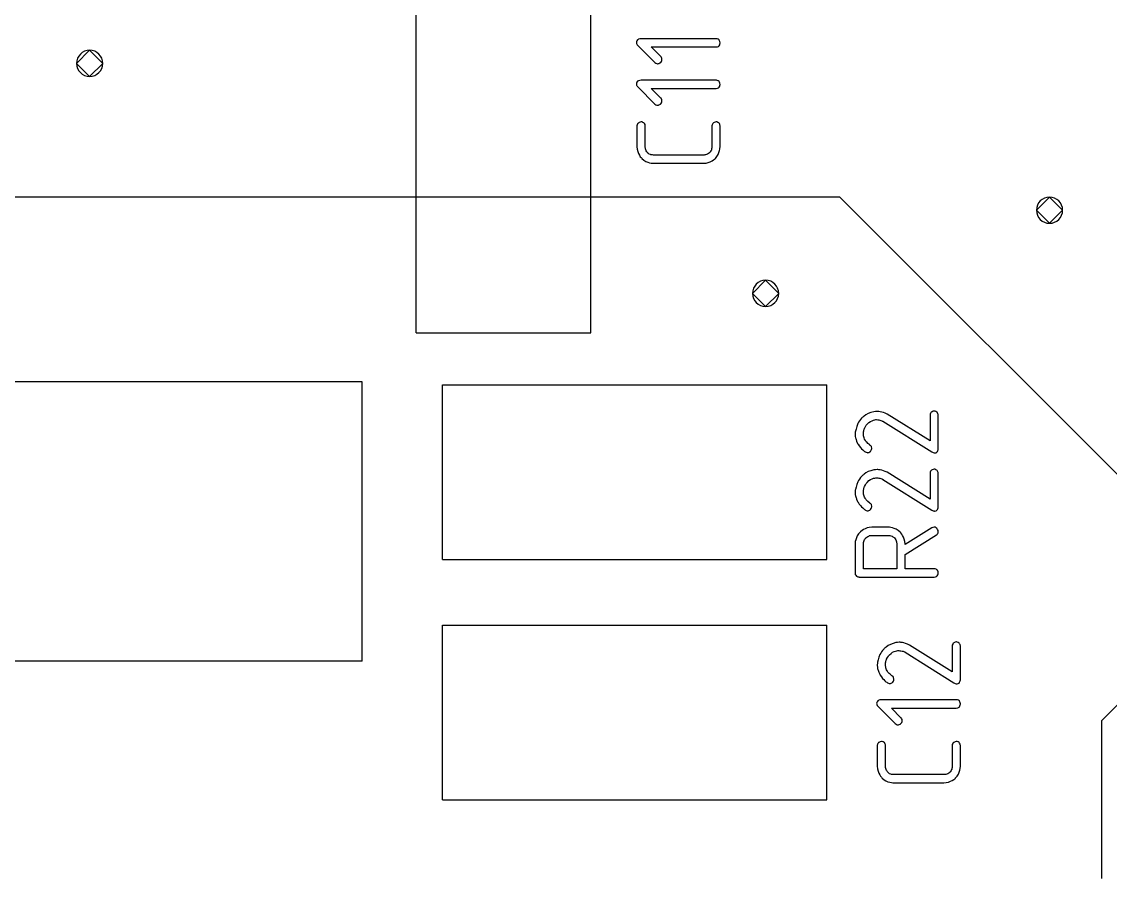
# Model space of a CAD drawing. Header units: inches. Extents: x 0 to 594, y -420 to 0.
# Drawn here: x 188.3 to 200.76, y -100.47 to -90.68 of the extents above; entities that cross this region are included whole.
import ezdxf

# ---------------------------------------------------------------- set-up
doc = ezdxf.new("R2010")
doc.units = ezdxf.units.IN
doc.header["$MEASUREMENT"] = 0

msp = doc.modelspace()

# ---------------------------------------------------------------- linework, layer by layer
at = {"color": 18, "true_color": 0x000000}
for p, q in [((192.812, -94.235), (192.812, -89.835)), ((194.812, -94.235), (194.812, -89.835)), ((195.335, -90.902), (195.333, -90.908)), ((195.333, -90.908), (195.333, -90.909)), ((195.333, -90.908), (195.333, -90.908)), ((195.333, -90.909), (195.335, -90.917)), ((195.339, -90.893), (195.335, -90.902)), ((195.335, -90.917), (195.336, -90.924)), ((195.336, -90.924), (195.337, -90.93)), ((195.337, -90.93), (195.339, -90.931)), ((195.347, -90.882), (195.339, -90.893)), ((195.339, -90.931), (195.343, -90.939)), ((195.343, -90.939), (195.349, -90.946)), ((195.35, -90.881), (195.347, -90.882)), ((195.349, -90.946), (195.353, -90.95)), ((195.358, -90.875), (195.35, -90.881)), ((195.353, -90.95), (195.354, -90.951)), ((195.354, -90.951), (195.546, -91.142)), ((195.371, -90.871), (195.358, -90.875)), ((195.388, -90.869), (195.371, -90.871)), ((196.245, -90.869), (195.388, -90.869)), ((196.247, -90.869), (196.245, -90.869)), ((196.249, -90.869), (196.247, -90.869)), ((196.258, -90.871), (196.249, -90.869)), ((196.269, -90.875), (196.258, -90.871)), ((196.28, -90.884), (196.269, -90.875)), ((196.278, -90.953), (196.28, -90.95)), ((196.282, -90.886), (196.28, -90.884)), ((196.28, -90.95), (196.287, -90.939)), ((196.286, -90.892), (196.282, -90.886)), ((196.29, -90.903), (196.286, -90.892)), ((196.287, -90.939), (196.29, -90.929)), ((196.292, -90.917), (196.29, -90.903)), ((196.29, -90.929), (196.292, -90.92)), ((196.292, -90.92), (196.292, -90.917)), ((189.075, -91.002), (188.925, -91.152)), ((189.225, -91.152), (189.075, -91.002)), ((195.612, -91.074), (195.502, -90.964)), ((195.502, -90.964), (196.245, -90.964)), ((195.615, -91.077), (195.612, -91.074)), ((196.245, -90.964), (196.261, -90.961)), ((196.261, -90.961), (196.272, -90.957)), ((196.272, -90.957), (196.278, -90.953)), ((188.925, -91.152), (189.075, -91.302)), ((189.075, -91.302), (189.225, -91.152)), ((195.546, -91.142), (195.557, -91.15)), ((195.557, -91.15), (195.569, -91.154)), ((195.569, -91.154), (195.576, -91.156)), ((195.576, -91.156), (195.577, -91.156)), ((195.577, -91.156), (195.578, -91.156)), ((195.578, -91.156), (195.585, -91.154)), ((195.585, -91.154), (195.591, -91.153)), ((195.591, -91.153), (195.602, -91.147)), ((195.602, -91.147), (195.609, -91.143)), ((195.609, -91.143), (195.611, -91.14)), ((195.611, -91.14), (195.612, -91.14)), ((195.612, -91.14), (195.621, -91.129)), ((195.619, -91.084), (195.615, -91.077)), ((195.624, -91.095), (195.619, -91.084)), ((195.621, -91.129), (195.625, -91.118)), ((195.626, -91.108), (195.624, -91.095)), ((195.625, -91.118), (195.626, -91.111)), ((195.626, -91.111), (195.626, -91.108)), ((195.335, -91.377), (195.333, -91.383)), ((195.333, -91.383), (195.333, -91.384)), ((195.333, -91.383), (195.333, -91.383)), ((195.333, -91.384), (195.335, -91.392)), ((195.339, -91.368), (195.335, -91.377)), ((195.335, -91.392), (195.336, -91.4)), ((195.336, -91.4), (195.337, -91.405)), ((195.337, -91.405), (195.339, -91.407)), ((195.347, -91.357), (195.339, -91.368)), ((195.339, -91.407), (195.343, -91.414)), ((195.343, -91.414), (195.349, -91.421)), ((195.35, -91.356), (195.347, -91.357)), ((195.349, -91.421), (195.353, -91.425)), ((195.358, -91.35), (195.35, -91.356)), ((195.353, -91.425), (195.354, -91.426)), ((195.354, -91.426), (195.546, -91.617)), ((195.371, -91.346), (195.358, -91.35)), ((195.388, -91.345), (195.371, -91.346)), ((196.245, -91.345), (195.388, -91.345)), ((195.612, -91.549), (195.502, -91.439)), ((195.502, -91.439), (196.245, -91.439)), ((196.247, -91.345), (196.245, -91.345)), ((196.245, -91.439), (196.261, -91.436)), ((196.249, -91.345), (196.247, -91.345)), ((196.258, -91.346), (196.249, -91.345)), ((196.269, -91.35), (196.258, -91.346)), ((196.261, -91.436), (196.272, -91.432)), ((196.28, -91.359), (196.269, -91.35)), ((196.272, -91.432), (196.278, -91.428)), ((196.278, -91.428), (196.28, -91.425)), ((196.282, -91.361), (196.28, -91.359)), ((196.28, -91.425), (196.287, -91.414)), ((196.286, -91.367), (196.282, -91.361)), ((196.29, -91.378), (196.286, -91.367)), ((196.287, -91.414), (196.29, -91.404)), ((196.292, -91.392), (196.29, -91.378)), ((196.29, -91.404), (196.292, -91.395)), ((196.292, -91.395), (196.292, -91.392)), ((195.615, -91.552), (195.612, -91.549)), ((195.619, -91.559), (195.615, -91.552)), ((195.624, -91.57), (195.619, -91.559)), ((195.626, -91.583), (195.624, -91.57)), ((195.546, -91.617), (195.557, -91.625)), ((195.557, -91.625), (195.569, -91.629)), ((195.569, -91.629), (195.576, -91.631)), ((195.576, -91.631), (195.577, -91.631)), ((195.577, -91.631), (195.578, -91.631)), ((195.578, -91.631), (195.585, -91.629)), ((195.585, -91.629), (195.591, -91.628)), ((195.591, -91.628), (195.602, -91.622)), ((195.602, -91.622), (195.609, -91.618)), ((195.609, -91.618), (195.611, -91.615)), ((195.611, -91.615), (195.612, -91.615)), ((195.612, -91.615), (195.621, -91.604)), ((195.621, -91.604), (195.625, -91.593)), ((195.625, -91.593), (195.626, -91.586)), ((195.626, -91.586), (195.626, -91.583)), ((195.388, -91.821), (195.375, -91.824)), ((195.391, -91.821), (195.388, -91.821)), ((195.398, -91.822), (195.391, -91.821)), ((195.408, -91.827), (195.398, -91.822)), ((196.245, -91.821), (196.233, -91.824)), ((196.248, -91.821), (196.245, -91.821)), ((196.255, -91.822), (196.248, -91.821)), ((196.265, -91.827), (196.255, -91.822)), ((195.342, -91.856), (195.34, -91.865)), ((195.34, -91.865), (195.34, -92.106)), ((195.34, -91.865), (195.34, -91.865)), ((195.347, -91.845), (195.342, -91.856)), ((195.35, -91.841), (195.347, -91.845)), ((195.356, -91.835), (195.35, -91.841)), ((195.358, -91.832), (195.356, -91.835)), ((195.366, -91.828), (195.358, -91.832)), ((195.375, -91.824), (195.366, -91.828)), ((195.419, -91.834), (195.408, -91.827)), ((195.422, -91.835), (195.419, -91.834)), ((195.426, -91.842), (195.422, -91.835)), ((195.432, -91.853), (195.426, -91.842)), ((195.433, -91.86), (195.432, -91.853)), ((195.435, -91.869), (195.433, -91.86)), ((195.435, -92.114), (195.435, -91.869)), ((196.199, -91.856), (196.197, -91.865)), ((196.197, -91.865), (196.197, -92.107)), ((196.204, -91.846), (196.199, -91.856)), ((196.207, -91.841), (196.204, -91.846)), ((196.213, -91.835), (196.207, -91.841)), ((196.216, -91.832), (196.213, -91.835)), ((196.223, -91.828), (196.216, -91.832)), ((196.233, -91.824), (196.223, -91.828)), ((196.276, -91.834), (196.265, -91.827)), ((196.279, -91.835), (196.276, -91.834)), ((196.283, -91.842), (196.279, -91.835)), ((196.289, -91.852), (196.283, -91.842)), ((196.29, -91.859), (196.289, -91.852)), ((196.292, -91.868), (196.29, -91.859)), ((196.292, -92.113), (196.292, -91.868)), ((195.34, -92.106), (195.343, -92.134)), ((195.343, -92.134), (195.349, -92.161)), ((195.349, -92.161), (195.358, -92.183)), ((195.358, -92.183), (195.368, -92.203)), ((195.436, -92.121), (195.435, -92.114)), ((195.437, -92.13), (195.436, -92.121)), ((195.442, -92.141), (195.437, -92.13)), ((195.446, -92.152), (195.442, -92.141)), ((195.453, -92.164), (195.446, -92.152)), ((195.463, -92.175), (195.453, -92.164)), ((195.466, -92.178), (195.463, -92.175)), ((195.471, -92.183), (195.466, -92.178)), ((195.481, -92.19), (195.471, -92.183)), ((195.494, -92.196), (195.481, -92.19)), ((195.495, -92.196), (195.494, -92.196)), ((195.497, -92.197), (195.495, -92.196)), ((196.137, -92.195), (196.125, -92.199)), ((196.148, -92.19), (196.137, -92.195)), ((196.159, -92.183), (196.148, -92.19)), ((196.17, -92.175), (196.159, -92.183)), ((196.172, -92.172), (196.17, -92.175)), ((196.178, -92.165), (196.172, -92.172)), ((196.185, -92.155), (196.178, -92.165)), ((196.192, -92.144), (196.185, -92.155)), ((196.193, -92.141), (196.192, -92.142)), ((196.192, -92.142), (196.192, -92.144)), ((196.194, -92.131), (196.193, -92.141)), ((196.196, -92.12), (196.194, -92.131)), ((196.197, -92.107), (196.196, -92.12)), ((196.255, -92.217), (196.269, -92.195)), ((196.269, -92.195), (196.278, -92.172)), ((196.278, -92.172), (196.285, -92.151)), ((196.285, -92.151), (196.289, -92.133)), ((196.289, -92.133), (196.29, -92.118)), ((196.29, -92.118), (196.292, -92.113)), ((195.368, -92.203), (195.378, -92.22)), ((195.378, -92.22), (195.388, -92.231)), ((195.388, -92.231), (195.394, -92.238)), ((195.394, -92.238), (195.397, -92.241)), ((195.397, -92.241), (195.418, -92.259)), ((195.418, -92.259), (195.44, -92.274)), ((195.44, -92.274), (195.463, -92.282)), ((195.463, -92.282), (195.484, -92.289)), ((195.484, -92.289), (195.502, -92.293)), ((195.505, -92.199), (195.497, -92.197)), ((195.502, -92.293), (195.518, -92.295)), ((195.516, -92.2), (195.505, -92.199)), ((195.53, -92.202), (195.516, -92.2)), ((195.518, -92.295), (195.523, -92.296)), ((195.523, -92.296), (195.526, -92.296)), ((195.526, -92.296), (195.529, -92.296)), ((195.529, -92.296), (195.53, -92.296)), ((196.103, -92.202), (195.53, -92.202)), ((195.53, -92.296), (196.101, -92.296)), ((196.101, -92.296), (196.13, -92.293)), ((196.104, -92.202), (196.103, -92.202)), ((196.11, -92.202), (196.104, -92.202)), ((196.117, -92.2), (196.11, -92.202)), ((196.125, -92.199), (196.117, -92.2)), ((196.13, -92.293), (196.156, -92.288)), ((196.156, -92.288), (196.179, -92.278)), ((196.179, -92.278), (196.199, -92.268)), ((196.199, -92.268), (196.216, -92.258)), ((196.216, -92.258), (196.227, -92.248)), ((196.227, -92.248), (196.234, -92.243)), ((196.234, -92.243), (196.237, -92.24)), ((196.237, -92.24), (196.255, -92.217)), ((197.662, -92.683), (180.864, -92.683)), ((202.062, -97.083), (197.662, -92.683)), ((200.062, -92.683), (199.912, -92.833)), ((200.212, -92.833), (200.062, -92.683)), ((199.912, -92.833), (200.062, -92.983)), ((200.062, -92.983), (200.212, -92.833)), ((196.812, -93.635), (196.662, -93.785)), ((196.962, -93.785), (196.812, -93.635)), ((196.662, -93.785), (196.812, -93.935)), ((196.812, -93.935), (196.962, -93.785)), ((192.812, -94.235), (194.812, -94.235)), ((192.195, -94.796), (187.295, -94.796)), ((192.195, -97.996), (192.195, -94.796)), ((193.112, -96.833), (193.112, -94.833)), ((193.112, -94.833), (197.512, -94.833)), ((197.512, -96.833), (197.512, -94.833)), ((197.961, -95.175), (197.94, -95.19)), ((197.986, -95.161), (197.961, -95.175)), ((198.017, -95.15), (197.986, -95.161)), ((198.051, -95.14), (198.017, -95.15)), ((198.069, -95.138), (198.051, -95.14)), ((198.088, -95.137), (198.069, -95.138)), ((198.09, -95.137), (198.088, -95.137)), ((198.097, -95.137), (198.09, -95.137)), ((198.109, -95.138), (198.097, -95.137)), ((198.124, -95.141), (198.109, -95.138)), ((198.141, -95.144), (198.124, -95.141)), ((198.161, -95.15), (198.141, -95.144)), ((198.182, -95.158), (198.161, -95.15)), ((198.205, -95.168), (198.182, -95.158)), ((198.694, -95.475), (198.205, -95.168)), ((198.695, -95.168), (198.694, -95.176)), ((198.694, -95.176), (198.694, -95.475)), ((198.701, -95.157), (198.695, -95.168)), ((198.704, -95.152), (198.701, -95.157)), ((198.709, -95.147), (198.704, -95.152)), ((198.712, -95.144), (198.709, -95.147)), ((198.719, -95.14), (198.712, -95.144)), ((198.729, -95.135), (198.719, -95.14)), ((198.742, -95.133), (198.729, -95.135)), ((198.744, -95.133), (198.742, -95.133)), ((198.752, -95.134), (198.744, -95.133)), ((198.761, -95.138), (198.752, -95.134)), ((198.773, -95.145), (198.761, -95.138)), ((198.776, -95.147), (198.773, -95.145)), ((198.78, -95.154), (198.776, -95.147)), ((198.785, -95.164), (198.78, -95.154)), ((198.787, -95.171), (198.785, -95.164)), ((198.788, -95.179), (198.787, -95.171)), ((198.788, -95.568), (198.788, -95.179)), ((197.855, -95.309), (197.847, -95.338)), ((197.868, -95.276), (197.855, -95.309)), ((197.876, -95.261), (197.868, -95.276)), ((197.886, -95.245), (197.876, -95.261)), ((197.899, -95.23), (197.886, -95.245)), ((197.911, -95.214), (197.899, -95.23)), ((197.913, -95.213), (197.911, -95.214)), ((197.914, -95.212), (197.913, -95.213)), ((197.918, -95.207), (197.914, -95.212)), ((197.924, -95.202), (197.918, -95.207)), ((197.931, -95.196), (197.924, -95.202)), ((197.94, -95.19), (197.931, -95.196)), ((197.944, -95.331), (197.955, -95.31)), ((197.955, -95.31), (197.965, -95.295)), ((197.965, -95.295), (197.971, -95.288)), ((197.971, -95.288), (197.973, -95.283)), ((197.973, -95.283), (197.976, -95.281)), ((197.976, -95.281), (197.978, -95.279)), ((197.978, -95.279), (197.995, -95.264)), ((197.995, -95.264), (198.013, -95.251)), ((198.013, -95.251), (198.031, -95.243)), ((198.031, -95.243), (198.047, -95.237)), ((198.047, -95.237), (198.062, -95.234)), ((198.062, -95.234), (198.073, -95.231)), ((198.073, -95.231), (198.081, -95.231)), ((198.081, -95.231), (198.082, -95.231)), ((198.082, -95.231), (198.083, -95.231)), ((198.083, -95.231), (198.096, -95.233)), ((198.096, -95.233), (198.109, -95.234)), ((198.109, -95.234), (198.121, -95.237)), ((198.121, -95.237), (198.131, -95.24)), ((198.131, -95.24), (198.141, -95.244)), ((198.141, -95.244), (198.148, -95.247)), ((198.148, -95.247), (198.154, -95.248)), ((198.154, -95.248), (198.155, -95.25)), ((198.155, -95.25), (198.715, -95.601)), ((197.838, -95.385), (197.837, -95.392)), ((197.837, -95.392), (197.837, -95.403)), ((197.837, -95.392), (197.837, -95.392)), ((197.837, -95.403), (197.838, -95.422)), ((197.839, -95.375), (197.838, -95.385)), ((197.838, -95.422), (197.841, -95.44)), ((197.841, -95.364), (197.839, -95.375)), ((197.847, -95.338), (197.841, -95.364)), ((197.931, -95.396), (197.933, -95.371)), ((197.931, -95.402), (197.931, -95.396)), ((197.933, -95.409), (197.931, -95.402)), ((197.933, -95.371), (197.935, -95.36)), ((197.934, -95.417), (197.933, -95.409)), ((197.935, -95.429), (197.934, -95.417)), ((197.935, -95.36), (197.937, -95.351)), ((197.94, -95.44), (197.935, -95.429)), ((197.937, -95.351), (197.94, -95.343)), ((197.94, -95.343), (197.942, -95.337)), ((197.942, -95.337), (197.944, -95.333)), ((197.944, -95.333), (197.944, -95.331)), ((197.841, -95.44), (197.844, -95.447)), ((197.844, -95.447), (197.845, -95.453)), ((197.845, -95.453), (197.847, -95.455)), ((197.847, -95.455), (197.847, -95.457)), ((197.847, -95.457), (197.854, -95.477)), ((197.854, -95.477), (197.862, -95.495)), ((197.862, -95.495), (197.865, -95.502)), ((197.865, -95.502), (197.868, -95.508)), ((197.868, -95.508), (197.869, -95.51)), ((197.869, -95.51), (197.87, -95.512)), ((197.87, -95.512), (197.883, -95.532)), ((197.883, -95.532), (197.897, -95.55)), ((197.897, -95.55), (197.911, -95.564)), ((197.944, -95.453), (197.94, -95.44)), ((197.951, -95.465), (197.944, -95.453)), ((197.952, -95.467), (197.951, -95.465)), ((197.955, -95.471), (197.952, -95.467)), ((197.959, -95.477), (197.955, -95.471)), ((197.965, -95.485), (197.959, -95.477)), ((197.973, -95.494), (197.965, -95.485)), ((197.983, -95.503), (197.973, -95.494)), ((198.006, -95.52), (197.983, -95.503)), ((198.007, -95.522), (198.006, -95.52)), ((198.011, -95.525), (198.007, -95.522)), ((198.017, -95.53), (198.011, -95.525)), ((198.023, -95.539), (198.017, -95.53)), ((198.027, -95.56), (198.023, -95.539)), ((198.027, -95.563), (198.027, -95.56)), ((197.911, -95.564), (197.924, -95.577)), ((197.924, -95.577), (197.935, -95.588)), ((197.935, -95.588), (197.945, -95.595)), ((197.945, -95.595), (197.951, -95.599)), ((197.951, -95.599), (197.954, -95.601)), ((197.954, -95.601), (197.965, -95.605)), ((197.965, -95.605), (197.973, -95.608)), ((197.973, -95.608), (197.979, -95.609)), ((197.979, -95.609), (197.98, -95.609)), ((197.98, -95.609), (197.987, -95.608)), ((197.987, -95.608), (197.995, -95.606)), ((197.995, -95.606), (198.004, -95.601)), ((198.004, -95.601), (198.011, -95.596)), ((198.011, -95.596), (198.014, -95.594)), ((198.014, -95.594), (198.021, -95.582)), ((198.021, -95.582), (198.026, -95.571)), ((198.026, -95.571), (198.027, -95.563)), ((198.715, -95.601), (198.729, -95.608)), ((198.729, -95.608), (198.74, -95.611)), ((198.74, -95.611), (198.747, -95.612)), ((198.747, -95.612), (198.75, -95.612)), ((198.75, -95.612), (198.763, -95.609)), ((198.763, -95.609), (198.773, -95.603)), ((198.773, -95.603), (198.778, -95.595)), ((198.778, -95.595), (198.784, -95.585)), ((198.784, -95.585), (198.787, -95.577)), ((198.787, -95.577), (198.788, -95.568)), ((198.051, -95.805), (198.017, -95.815)), ((198.069, -95.804), (198.051, -95.805)), ((198.088, -95.802), (198.069, -95.804)), ((198.09, -95.802), (198.088, -95.802)), ((198.097, -95.802), (198.09, -95.802)), ((198.109, -95.804), (198.097, -95.802)), ((198.124, -95.806), (198.109, -95.804)), ((198.141, -95.809), (198.124, -95.806)), ((198.161, -95.815), (198.141, -95.809)), ((198.712, -95.809), (198.709, -95.812)), ((198.719, -95.805), (198.712, -95.809)), ((198.729, -95.801), (198.719, -95.805)), ((198.742, -95.798), (198.729, -95.801)), ((198.744, -95.798), (198.742, -95.798)), ((198.752, -95.799), (198.744, -95.798)), ((198.761, -95.804), (198.752, -95.799)), ((198.773, -95.811), (198.761, -95.804)), ((197.876, -95.926), (197.868, -95.942)), ((197.886, -95.911), (197.876, -95.926)), ((197.899, -95.895), (197.886, -95.911)), ((197.911, -95.88), (197.899, -95.895)), ((197.913, -95.878), (197.911, -95.88)), ((197.914, -95.877), (197.913, -95.878)), ((197.918, -95.873), (197.914, -95.877)), ((197.924, -95.867), (197.918, -95.873)), ((197.931, -95.861), (197.924, -95.867)), ((197.94, -95.856), (197.931, -95.861)), ((197.961, -95.84), (197.94, -95.856)), ((197.986, -95.826), (197.961, -95.84)), ((197.978, -95.945), (197.995, -95.929)), ((198.017, -95.815), (197.986, -95.826)), ((197.995, -95.929), (198.013, -95.916)), ((198.013, -95.916), (198.031, -95.908)), ((198.031, -95.908), (198.047, -95.902)), ((198.047, -95.902), (198.062, -95.899)), ((198.062, -95.899), (198.073, -95.897)), ((198.073, -95.897), (198.081, -95.897)), ((198.081, -95.897), (198.082, -95.897)), ((198.082, -95.897), (198.083, -95.897)), ((198.083, -95.897), (198.096, -95.898)), ((198.096, -95.898), (198.109, -95.899)), ((198.109, -95.899), (198.121, -95.902)), ((198.121, -95.902), (198.131, -95.905)), ((198.131, -95.905), (198.141, -95.909)), ((198.141, -95.909), (198.148, -95.912)), ((198.148, -95.912), (198.154, -95.914)), ((198.154, -95.914), (198.155, -95.915)), ((198.155, -95.915), (198.715, -96.266)), ((198.182, -95.823), (198.161, -95.815)), ((198.205, -95.833), (198.182, -95.823)), ((198.694, -96.141), (198.205, -95.833)), ((198.695, -95.833), (198.694, -95.842)), ((198.694, -95.842), (198.694, -96.141)), ((198.701, -95.822), (198.695, -95.833)), ((198.704, -95.818), (198.701, -95.822)), ((198.709, -95.812), (198.704, -95.818)), ((198.776, -95.812), (198.773, -95.811)), ((198.78, -95.819), (198.776, -95.812)), ((198.785, -95.829), (198.78, -95.819)), ((198.787, -95.836), (198.785, -95.829)), ((198.788, -95.845), (198.787, -95.836)), ((198.788, -96.234), (198.788, -95.845)), ((197.838, -96.05), (197.837, -96.057)), ((197.837, -96.057), (197.837, -96.069)), ((197.837, -96.057), (197.837, -96.057)), ((197.839, -96.04), (197.838, -96.05)), ((197.841, -96.029), (197.839, -96.04)), ((197.847, -96.004), (197.841, -96.029)), ((197.855, -95.974), (197.847, -96.004)), ((197.868, -95.942), (197.855, -95.974)), ((197.931, -96.062), (197.933, -96.036)), ((197.933, -96.036), (197.935, -96.025)), ((197.935, -96.025), (197.937, -96.017)), ((197.937, -96.017), (197.94, -96.008)), ((197.94, -96.008), (197.942, -96.002)), ((197.942, -96.002), (197.944, -95.998)), ((197.944, -95.997), (197.955, -95.976)), ((197.944, -95.998), (197.944, -95.997)), ((197.955, -95.976), (197.965, -95.96)), ((197.965, -95.96), (197.971, -95.953)), ((197.971, -95.953), (197.973, -95.949)), ((197.973, -95.949), (197.976, -95.946)), ((197.976, -95.946), (197.978, -95.945)), ((197.837, -96.069), (197.838, -96.087)), ((197.838, -96.087), (197.841, -96.105)), ((197.841, -96.105), (197.844, -96.112)), ((197.844, -96.112), (197.845, -96.118)), ((197.845, -96.118), (197.847, -96.121)), ((197.847, -96.121), (197.847, -96.122)), ((197.847, -96.122), (197.854, -96.142)), ((197.854, -96.142), (197.862, -96.16)), ((197.862, -96.16), (197.865, -96.167)), ((197.865, -96.167), (197.868, -96.173)), ((197.868, -96.173), (197.869, -96.176)), ((197.869, -96.176), (197.87, -96.177)), ((197.87, -96.177), (197.883, -96.197)), ((197.931, -96.067), (197.931, -96.062)), ((197.933, -96.074), (197.931, -96.067)), ((197.934, -96.083), (197.933, -96.074)), ((197.935, -96.094), (197.934, -96.083)), ((197.94, -96.105), (197.935, -96.094)), ((197.944, -96.118), (197.94, -96.105)), ((197.951, -96.131), (197.944, -96.118)), ((197.952, -96.132), (197.951, -96.131)), ((197.955, -96.136), (197.952, -96.132)), ((197.959, -96.142), (197.955, -96.136)), ((197.965, -96.15), (197.959, -96.142)), ((197.973, -96.159), (197.965, -96.15)), ((197.983, -96.169), (197.973, -96.159)), ((198.006, -96.186), (197.983, -96.169)), ((197.883, -96.197), (197.897, -96.215)), ((197.897, -96.215), (197.911, -96.229)), ((197.911, -96.229), (197.924, -96.242)), ((197.924, -96.242), (197.935, -96.253)), ((197.935, -96.253), (197.945, -96.26)), ((197.945, -96.26), (197.951, -96.265)), ((197.951, -96.265), (197.954, -96.266)), ((197.954, -96.266), (197.965, -96.27)), ((197.965, -96.27), (197.973, -96.273)), ((197.973, -96.273), (197.979, -96.274)), ((197.979, -96.274), (197.98, -96.274)), ((197.98, -96.274), (197.987, -96.273)), ((197.987, -96.273), (197.995, -96.272)), ((197.995, -96.272), (198.004, -96.266)), ((198.004, -96.266), (198.011, -96.262)), ((198.007, -96.187), (198.006, -96.186)), ((198.011, -96.19), (198.007, -96.187)), ((198.017, -96.196), (198.011, -96.19)), ((198.011, -96.262), (198.014, -96.259)), ((198.014, -96.259), (198.021, -96.248)), ((198.023, -96.204), (198.017, -96.196)), ((198.021, -96.248), (198.026, -96.236)), ((198.027, -96.225), (198.023, -96.204)), ((198.026, -96.236), (198.027, -96.228)), ((198.027, -96.228), (198.027, -96.225)), ((198.715, -96.266), (198.729, -96.273)), ((198.729, -96.273), (198.74, -96.276)), ((198.74, -96.276), (198.747, -96.277)), ((198.747, -96.277), (198.75, -96.277)), ((198.75, -96.277), (198.763, -96.274)), ((198.763, -96.274), (198.773, -96.269)), ((198.773, -96.269), (198.778, -96.26)), ((198.778, -96.26), (198.784, -96.251)), ((198.784, -96.251), (198.787, -96.242)), ((198.787, -96.242), (198.788, -96.234)), ((197.875, -96.54), (197.861, -96.562)), ((197.893, -96.518), (197.875, -96.54)), ((197.896, -96.516), (197.893, -96.518)), ((197.903, -96.51), (197.896, -96.516)), ((197.916, -96.5), (197.903, -96.51)), ((197.931, -96.49), (197.916, -96.5)), ((197.951, -96.48), (197.931, -96.49)), ((197.973, -96.47), (197.951, -96.48)), ((197.999, -96.465), (197.973, -96.47)), ((198.027, -96.462), (197.999, -96.465)), ((198.003, -96.559), (198.013, -96.558)), ((198.013, -96.558), (198.02, -96.556)), ((198.02, -96.556), (198.026, -96.556)), ((198.026, -96.556), (198.027, -96.556)), ((198.217, -96.462), (198.027, -96.462)), ((198.027, -96.556), (198.219, -96.556)), ((198.219, -96.462), (198.217, -96.462)), ((198.22, -96.462), (198.219, -96.462)), ((198.219, -96.556), (198.234, -96.558)), ((198.224, -96.462), (198.22, -96.462)), ((198.23, -96.463), (198.224, -96.462)), ((198.245, -96.465), (198.23, -96.463)), ((198.234, -96.558), (198.247, -96.561)), ((198.264, -96.469), (198.245, -96.465)), ((198.285, -96.476), (198.264, -96.469)), ((198.307, -96.486), (198.285, -96.476)), ((198.33, -96.5), (198.307, -96.486)), ((198.353, -96.518), (198.33, -96.5)), ((198.355, -96.521), (198.353, -96.518)), ((198.361, -96.528), (198.355, -96.521)), ((198.37, -96.541), (198.361, -96.528)), ((198.379, -96.556), (198.37, -96.541)), ((198.391, -96.576), (198.379, -96.556)), ((198.715, -96.47), (198.408, -96.662)), ((198.408, -96.775), (198.767, -96.551)), ((198.726, -96.466), (198.715, -96.47)), ((198.742, -96.462), (198.726, -96.466)), ((198.743, -96.462), (198.742, -96.462)), ((198.744, -96.462), (198.743, -96.462)), ((198.753, -96.463), (198.744, -96.462)), ((198.764, -96.469), (198.753, -96.463)), ((198.77, -96.472), (198.764, -96.469)), ((198.767, -96.551), (198.776, -96.544)), ((198.776, -96.477), (198.77, -96.472)), ((198.777, -96.48), (198.776, -96.477)), ((198.776, -96.544), (198.781, -96.538)), ((198.781, -96.487), (198.777, -96.48)), ((198.787, -96.499), (198.781, -96.487)), ((198.781, -96.538), (198.784, -96.534)), ((198.784, -96.534), (198.785, -96.532)), ((198.785, -96.532), (198.787, -96.525)), ((198.788, -96.513), (198.787, -96.499)), ((198.787, -96.525), (198.788, -96.518)), ((198.788, -96.518), (198.788, -96.513)), ((197.838, -96.64), (197.837, -96.645)), ((197.837, -96.645), (197.837, -96.986)), ((197.837, -96.645), (197.837, -96.645)), ((197.839, -96.624), (197.838, -96.64)), ((197.844, -96.606), (197.839, -96.624)), ((197.851, -96.585), (197.844, -96.606)), ((197.861, -96.562), (197.851, -96.585)), ((197.931, -96.652), (197.933, -96.638)), ((197.931, -96.938), (197.931, -96.652)), ((197.933, -96.638), (197.935, -96.624)), ((197.933, -96.638), (197.933, -96.638)), ((197.935, -96.624), (197.94, -96.613)), ((197.94, -96.613), (197.945, -96.603)), ((197.945, -96.603), (197.951, -96.596)), ((197.951, -96.596), (197.955, -96.589)), ((197.955, -96.589), (197.958, -96.586)), ((197.958, -96.586), (197.959, -96.585)), ((197.959, -96.585), (197.971, -96.575)), ((197.971, -96.575), (197.982, -96.568)), ((197.982, -96.568), (197.993, -96.563)), ((197.993, -96.563), (198.003, -96.559)), ((198.247, -96.561), (198.26, -96.565)), ((198.26, -96.565), (198.269, -96.571)), ((198.269, -96.571), (198.276, -96.576)), ((198.276, -96.576), (198.284, -96.58)), ((198.284, -96.58), (198.286, -96.583)), ((198.286, -96.583), (198.288, -96.585)), ((198.288, -96.585), (198.296, -96.596)), ((198.296, -96.596), (198.302, -96.607)), ((198.302, -96.607), (198.307, -96.618)), ((198.307, -96.618), (198.31, -96.628)), ((198.31, -96.628), (198.312, -96.638)), ((198.312, -96.638), (198.313, -96.645)), ((198.313, -96.645), (198.313, -96.938)), ((198.399, -96.599), (198.391, -96.576)), ((198.405, -96.625), (198.399, -96.599)), ((198.408, -96.654), (198.405, -96.625)), ((198.408, -96.662), (198.408, -96.654)), ((198.408, -96.938), (198.408, -96.775)), ((193.112, -96.833), (197.512, -96.833)), ((197.837, -96.986), (197.838, -97.002)), ((197.838, -97.002), (197.844, -97.013)), ((197.844, -97.013), (197.852, -97.022)), ((197.852, -97.022), (197.861, -97.027)), ((197.861, -97.027), (197.869, -97.03)), ((197.869, -97.03), (197.878, -97.031)), ((197.878, -97.031), (197.883, -97.033)), ((197.883, -97.033), (197.885, -97.033)), ((197.885, -97.033), (198.742, -97.033)), ((198.313, -96.938), (197.931, -96.938)), ((198.742, -96.938), (198.408, -96.938)), ((198.743, -96.938), (198.742, -96.938)), ((198.742, -97.033), (198.757, -97.03)), ((198.746, -96.938), (198.743, -96.938)), ((198.754, -96.94), (198.746, -96.938)), ((198.766, -96.944), (198.754, -96.94)), ((198.757, -97.03), (198.768, -97.026)), ((198.777, -96.953), (198.766, -96.944)), ((198.768, -97.026), (198.774, -97.022)), ((198.774, -97.022), (198.777, -97.019)), ((198.778, -96.955), (198.777, -96.953)), ((198.777, -97.019), (198.784, -97.008)), ((198.783, -96.961), (198.778, -96.955)), ((198.787, -96.972), (198.783, -96.961)), ((198.784, -97.008), (198.787, -96.998)), ((198.788, -96.986), (198.787, -96.972)), ((198.787, -96.998), (198.788, -96.989)), ((198.788, -96.989), (198.788, -96.986)), ((193.112, -99.583), (193.112, -97.583)), ((193.112, -97.583), (197.512, -97.583)), ((197.512, -99.583), (197.512, -97.583)), ((200.662, -98.676), (201.756, -97.583)), ((198.271, -97.793), (198.24, -97.804)), ((198.304, -97.783), (198.271, -97.793)), ((198.323, -97.781), (198.304, -97.783)), ((198.341, -97.78), (198.323, -97.781)), ((198.344, -97.78), (198.341, -97.78)), ((198.351, -97.78), (198.344, -97.78)), ((198.362, -97.781), (198.351, -97.78)), ((198.378, -97.784), (198.362, -97.781)), ((198.395, -97.787), (198.378, -97.784)), ((198.414, -97.793), (198.395, -97.787)), ((198.436, -97.801), (198.414, -97.793)), ((198.458, -97.811), (198.436, -97.801)), ((198.954, -97.8), (198.949, -97.811)), ((198.957, -97.795), (198.954, -97.8)), ((198.963, -97.79), (198.957, -97.795)), ((198.966, -97.787), (198.963, -97.79)), ((198.973, -97.783), (198.966, -97.787)), ((198.983, -97.779), (198.973, -97.783)), ((198.995, -97.776), (198.983, -97.779)), ((198.998, -97.776), (198.995, -97.776)), ((199.005, -97.777), (198.998, -97.776)), ((199.015, -97.781), (199.005, -97.777)), ((199.026, -97.788), (199.015, -97.781)), ((199.029, -97.79), (199.026, -97.788)), ((199.033, -97.797), (199.029, -97.79)), ((199.039, -97.807), (199.033, -97.797)), ((198.121, -97.919), (198.109, -97.952)), ((198.13, -97.904), (198.121, -97.919)), ((198.14, -97.888), (198.13, -97.904)), ((198.152, -97.873), (198.14, -97.888)), ((198.165, -97.857), (198.152, -97.873)), ((198.166, -97.856), (198.165, -97.857)), ((198.168, -97.855), (198.166, -97.856)), ((198.172, -97.85), (198.168, -97.855)), ((198.178, -97.845), (198.172, -97.85)), ((198.185, -97.839), (198.178, -97.845)), ((198.193, -97.834), (198.185, -97.839)), ((198.214, -97.818), (198.193, -97.834)), ((198.24, -97.804), (198.214, -97.818)), ((198.224, -97.931), (198.227, -97.927)), ((198.227, -97.927), (198.23, -97.924)), ((198.23, -97.924), (198.231, -97.922)), ((198.231, -97.922), (198.248, -97.907)), ((198.248, -97.907), (198.266, -97.894)), ((198.266, -97.894), (198.285, -97.886)), ((198.285, -97.886), (198.3, -97.88)), ((198.3, -97.88), (198.316, -97.877)), ((198.316, -97.877), (198.327, -97.874)), ((198.327, -97.874), (198.334, -97.874)), ((198.334, -97.874), (198.335, -97.874)), ((198.335, -97.874), (198.337, -97.874)), ((198.337, -97.874), (198.35, -97.876)), ((198.35, -97.876), (198.362, -97.877)), ((198.362, -97.877), (198.375, -97.88)), ((198.375, -97.88), (198.385, -97.883)), ((198.385, -97.883), (198.395, -97.887)), ((198.395, -97.887), (198.402, -97.89)), ((198.402, -97.89), (198.407, -97.891)), ((198.407, -97.891), (198.409, -97.893)), ((198.409, -97.893), (198.968, -98.244)), ((198.947, -98.118), (198.458, -97.811)), ((198.949, -97.811), (198.947, -97.819)), ((198.947, -97.819), (198.947, -98.118)), ((199.04, -97.814), (199.039, -97.807)), ((199.042, -97.822), (199.04, -97.814)), ((199.042, -98.211), (199.042, -97.822)), ((192.195, -97.996), (187.295, -97.996)), ((198.092, -98.028), (198.09, -98.035)), ((198.09, -98.035), (198.09, -98.046)), ((198.09, -98.035), (198.09, -98.035)), ((198.09, -98.046), (198.092, -98.065)), ((198.093, -98.018), (198.092, -98.028)), ((198.094, -98.007), (198.093, -98.018)), ((198.1, -97.982), (198.094, -98.007)), ((198.109, -97.952), (198.1, -97.982)), ((198.185, -98.039), (198.186, -98.014)), ((198.185, -98.045), (198.185, -98.039)), ((198.186, -98.052), (198.185, -98.045)), ((198.186, -98.014), (198.189, -98.003)), ((198.187, -98.06), (198.186, -98.052)), ((198.189, -98.003), (198.19, -97.994)), ((198.19, -97.994), (198.193, -97.986)), ((198.193, -97.986), (198.196, -97.98)), ((198.196, -97.98), (198.197, -97.976)), ((198.197, -97.974), (198.209, -97.953)), ((198.197, -97.976), (198.197, -97.974)), ((198.209, -97.953), (198.218, -97.938)), ((198.218, -97.938), (198.224, -97.931)), ((198.092, -98.065), (198.094, -98.083)), ((198.094, -98.083), (198.097, -98.09)), ((198.097, -98.09), (198.099, -98.096)), ((198.099, -98.096), (198.1, -98.099)), ((198.1, -98.099), (198.1, -98.1)), ((198.1, -98.1), (198.107, -98.12)), ((198.107, -98.12), (198.116, -98.138)), ((198.116, -98.138), (198.118, -98.145)), ((198.118, -98.145), (198.121, -98.151)), ((198.121, -98.151), (198.123, -98.154)), ((198.123, -98.154), (198.124, -98.155)), ((198.124, -98.155), (198.137, -98.175)), ((198.137, -98.175), (198.151, -98.193)), ((198.189, -98.072), (198.187, -98.06)), ((198.193, -98.083), (198.189, -98.072)), ((198.197, -98.096), (198.193, -98.083)), ((198.204, -98.108), (198.197, -98.096)), ((198.206, -98.11), (198.204, -98.108)), ((198.209, -98.114), (198.206, -98.11)), ((198.213, -98.12), (198.209, -98.114)), ((198.218, -98.128), (198.213, -98.12)), ((198.227, -98.137), (198.218, -98.128)), ((198.237, -98.146), (198.227, -98.137)), ((198.259, -98.163), (198.237, -98.146)), ((198.261, -98.165), (198.259, -98.163)), ((198.265, -98.168), (198.261, -98.165)), ((198.271, -98.173), (198.265, -98.168)), ((198.276, -98.182), (198.271, -98.173)), ((198.151, -98.193), (198.165, -98.207)), ((198.165, -98.207), (198.178, -98.22)), ((198.178, -98.22), (198.189, -98.231)), ((198.189, -98.231), (198.199, -98.238)), ((198.199, -98.238), (198.204, -98.242)), ((198.204, -98.242), (198.207, -98.244)), ((198.207, -98.244), (198.218, -98.248)), ((198.218, -98.248), (198.227, -98.251)), ((198.227, -98.251), (198.233, -98.252)), ((198.233, -98.252), (198.234, -98.252)), ((198.234, -98.252), (198.241, -98.251)), ((198.241, -98.251), (198.248, -98.249)), ((198.248, -98.249), (198.258, -98.244)), ((198.258, -98.244), (198.265, -98.239)), ((198.265, -98.239), (198.268, -98.237)), ((198.268, -98.237), (198.275, -98.225)), ((198.275, -98.225), (198.279, -98.214)), ((198.28, -98.203), (198.276, -98.182)), ((198.279, -98.214), (198.28, -98.206)), ((198.28, -98.206), (198.28, -98.203)), ((198.968, -98.244), (198.983, -98.251)), ((198.983, -98.251), (198.994, -98.254)), ((198.994, -98.254), (199.001, -98.255)), ((199.001, -98.255), (199.004, -98.255)), ((199.004, -98.255), (199.016, -98.252)), ((199.016, -98.252), (199.026, -98.247)), ((199.026, -98.247), (199.032, -98.238)), ((199.032, -98.238), (199.037, -98.228)), ((199.037, -98.228), (199.04, -98.22)), ((199.04, -98.22), (199.042, -98.211)), ((198.085, -98.471), (198.083, -98.476)), ((198.083, -98.476), (198.083, -98.478)), ((198.083, -98.476), (198.083, -98.476)), ((198.083, -98.478), (198.085, -98.486)), ((198.089, -98.462), (198.085, -98.471)), ((198.085, -98.486), (198.086, -98.493)), ((198.086, -98.493), (198.087, -98.499)), ((198.087, -98.499), (198.089, -98.5)), ((198.097, -98.451), (198.089, -98.462)), ((198.089, -98.5), (198.093, -98.507)), ((198.093, -98.507), (198.099, -98.514)), ((198.1, -98.45), (198.097, -98.451)), ((198.099, -98.514), (198.103, -98.519)), ((198.109, -98.444), (198.1, -98.45)), ((198.103, -98.519), (198.104, -98.52)), ((198.104, -98.52), (198.296, -98.71)), ((198.121, -98.44), (198.109, -98.444)), ((198.138, -98.438), (198.121, -98.44)), ((198.995, -98.438), (198.138, -98.438)), ((198.362, -98.643), (198.252, -98.533)), ((198.252, -98.533), (198.995, -98.533)), ((198.997, -98.438), (198.995, -98.438)), ((198.995, -98.533), (199.011, -98.53)), ((198.999, -98.438), (198.997, -98.438)), ((199.008, -98.44), (198.999, -98.438)), ((199.019, -98.444), (199.008, -98.44)), ((199.011, -98.53), (199.022, -98.526)), ((199.03, -98.452), (199.019, -98.444)), ((199.022, -98.526), (199.028, -98.521)), ((199.028, -98.521), (199.03, -98.519)), ((199.032, -98.455), (199.03, -98.452)), ((199.03, -98.519), (199.037, -98.507)), ((199.036, -98.461), (199.032, -98.455)), ((199.04, -98.472), (199.036, -98.461)), ((199.037, -98.507), (199.04, -98.497)), ((199.042, -98.486), (199.04, -98.472)), ((199.04, -98.497), (199.042, -98.489)), ((199.042, -98.489), (199.042, -98.486)), ((198.365, -98.645), (198.362, -98.643)), ((198.369, -98.653), (198.365, -98.645)), ((198.374, -98.664), (198.369, -98.653)), ((198.376, -98.677), (198.374, -98.664)), ((198.296, -98.71), (198.307, -98.719)), ((198.307, -98.719), (198.319, -98.723)), ((198.319, -98.723), (198.326, -98.724)), ((198.326, -98.724), (198.327, -98.724)), ((198.327, -98.724), (198.328, -98.724)), ((198.328, -98.724), (198.335, -98.723)), ((198.335, -98.723), (198.341, -98.722)), ((198.341, -98.722), (198.352, -98.716)), ((198.352, -98.716), (198.359, -98.712)), ((198.359, -98.712), (198.361, -98.709)), ((198.361, -98.709), (198.362, -98.709)), ((198.362, -98.709), (198.371, -98.698)), ((198.371, -98.698), (198.375, -98.686)), ((198.375, -98.686), (198.376, -98.679)), ((198.376, -98.679), (198.376, -98.677)), ((200.662, -100.483), (200.662, -98.676)), ((198.116, -98.922), (198.109, -98.926)), ((198.125, -98.918), (198.116, -98.922)), ((198.138, -98.915), (198.125, -98.918)), ((198.141, -98.915), (198.138, -98.915)), ((198.148, -98.916), (198.141, -98.915)), ((198.158, -98.92), (198.148, -98.916)), ((198.169, -98.927), (198.158, -98.92)), ((198.973, -98.922), (198.966, -98.926)), ((198.983, -98.918), (198.973, -98.922)), ((198.995, -98.915), (198.983, -98.918)), ((198.998, -98.915), (198.995, -98.915)), ((199.005, -98.916), (198.998, -98.915)), ((199.015, -98.92), (199.005, -98.916)), ((199.026, -98.927), (199.015, -98.92)), ((198.092, -98.95), (198.09, -98.958)), ((198.09, -98.958), (198.09, -99.2)), ((198.09, -98.958), (198.09, -98.958)), ((198.097, -98.939), (198.092, -98.95)), ((198.1, -98.934), (198.097, -98.939)), ((198.106, -98.929), (198.1, -98.934)), ((198.109, -98.926), (198.106, -98.929)), ((198.172, -98.929), (198.169, -98.927)), ((198.176, -98.936), (198.172, -98.929)), ((198.182, -98.947), (198.176, -98.936)), ((198.183, -98.954), (198.182, -98.947)), ((198.185, -98.963), (198.183, -98.954)), ((198.185, -99.208), (198.185, -98.963)), ((198.949, -98.95), (198.947, -98.958)), ((198.947, -98.958), (198.947, -99.201)), ((198.954, -98.94), (198.949, -98.95)), ((198.957, -98.934), (198.954, -98.94)), ((198.963, -98.929), (198.957, -98.934)), ((198.966, -98.926), (198.963, -98.929)), ((199.029, -98.929), (199.026, -98.927)), ((199.033, -98.936), (199.029, -98.929)), ((199.039, -98.946), (199.033, -98.936)), ((199.04, -98.953), (199.039, -98.946)), ((199.042, -98.961), (199.04, -98.953)), ((199.042, -99.207), (199.042, -98.961)), ((198.09, -99.2), (198.093, -99.228)), ((198.093, -99.228), (198.099, -99.254)), ((198.099, -99.254), (198.109, -99.277)), ((198.109, -99.277), (198.118, -99.297)), ((198.118, -99.297), (198.128, -99.314)), ((198.186, -99.215), (198.185, -99.208)), ((198.187, -99.223), (198.186, -99.215)), ((198.192, -99.235), (198.187, -99.223)), ((198.196, -99.246), (198.192, -99.235)), ((198.203, -99.257), (198.196, -99.246)), ((198.213, -99.269), (198.203, -99.257)), ((198.216, -99.271), (198.213, -99.269)), ((198.221, -99.277), (198.216, -99.271)), ((198.231, -99.284), (198.221, -99.277)), ((198.244, -99.29), (198.231, -99.284)), ((198.245, -99.29), (198.244, -99.29)), ((198.247, -99.291), (198.245, -99.29)), ((198.255, -99.293), (198.247, -99.291)), ((198.266, -99.294), (198.255, -99.293)), ((198.28, -99.295), (198.266, -99.294)), ((198.853, -99.295), (198.28, -99.295)), ((198.854, -99.295), (198.853, -99.295)), ((198.86, -99.295), (198.854, -99.295)), ((198.867, -99.294), (198.86, -99.295)), ((198.875, -99.293), (198.867, -99.294)), ((198.887, -99.288), (198.875, -99.293)), ((198.898, -99.284), (198.887, -99.288)), ((198.909, -99.277), (198.898, -99.284)), ((198.92, -99.269), (198.909, -99.277)), ((198.922, -99.266), (198.92, -99.269)), ((198.928, -99.259), (198.922, -99.266)), ((198.935, -99.249), (198.928, -99.259)), ((198.942, -99.238), (198.935, -99.249)), ((198.943, -99.235), (198.942, -99.236)), ((198.942, -99.236), (198.942, -99.238)), ((198.944, -99.225), (198.943, -99.235)), ((198.946, -99.214), (198.944, -99.225)), ((198.947, -99.201), (198.946, -99.214)), ((199.005, -99.311), (199.019, -99.288)), ((199.019, -99.288), (199.028, -99.266)), ((199.028, -99.266), (199.035, -99.245)), ((199.035, -99.245), (199.039, -99.226)), ((199.039, -99.226), (199.04, -99.212)), ((199.04, -99.212), (199.042, -99.207)), ((198.128, -99.314), (198.138, -99.325)), ((198.138, -99.325), (198.144, -99.332)), ((198.144, -99.332), (198.147, -99.335)), ((198.147, -99.335), (198.168, -99.353)), ((198.168, -99.353), (198.19, -99.367)), ((198.19, -99.367), (198.213, -99.376)), ((198.213, -99.376), (198.234, -99.383)), ((198.234, -99.383), (198.252, -99.387)), ((198.252, -99.387), (198.268, -99.388)), ((198.268, -99.388), (198.273, -99.39)), ((198.273, -99.39), (198.276, -99.39)), ((198.276, -99.39), (198.279, -99.39)), ((198.279, -99.39), (198.28, -99.39)), ((198.28, -99.39), (198.851, -99.39)), ((198.851, -99.39), (198.88, -99.387)), ((198.88, -99.387), (198.906, -99.381)), ((198.906, -99.381), (198.929, -99.371)), ((198.929, -99.371), (198.949, -99.362)), ((198.949, -99.362), (198.966, -99.352)), ((198.966, -99.352), (198.977, -99.342)), ((198.977, -99.342), (198.984, -99.336)), ((198.984, -99.336), (198.987, -99.333)), ((198.987, -99.333), (199.005, -99.311)), ((193.112, -99.583), (197.512, -99.583))]:
    msp.add_line(p, q, dxfattribs=at)
for centre, start, end in [((189.075, -91.152), 90, 180), ((189.075, -91.152), 0, 90), ((189.075, -91.152), 180, 270), ((189.075, -91.152), 270, 0), ((200.062, -92.833), 90, 180), ((200.062, -92.833), 0, 90), ((200.062, -92.833), 180, 270), ((200.062, -92.833), 270, 0), ((196.812, -93.785), 90, 180), ((196.812, -93.785), 0, 90), ((196.812, -93.785), 180, 270), ((196.812, -93.785), 270, 0)]:
    msp.add_arc(centre, 0.15, start, end, dxfattribs=at)

doc.saveas('drawing.dxf')
